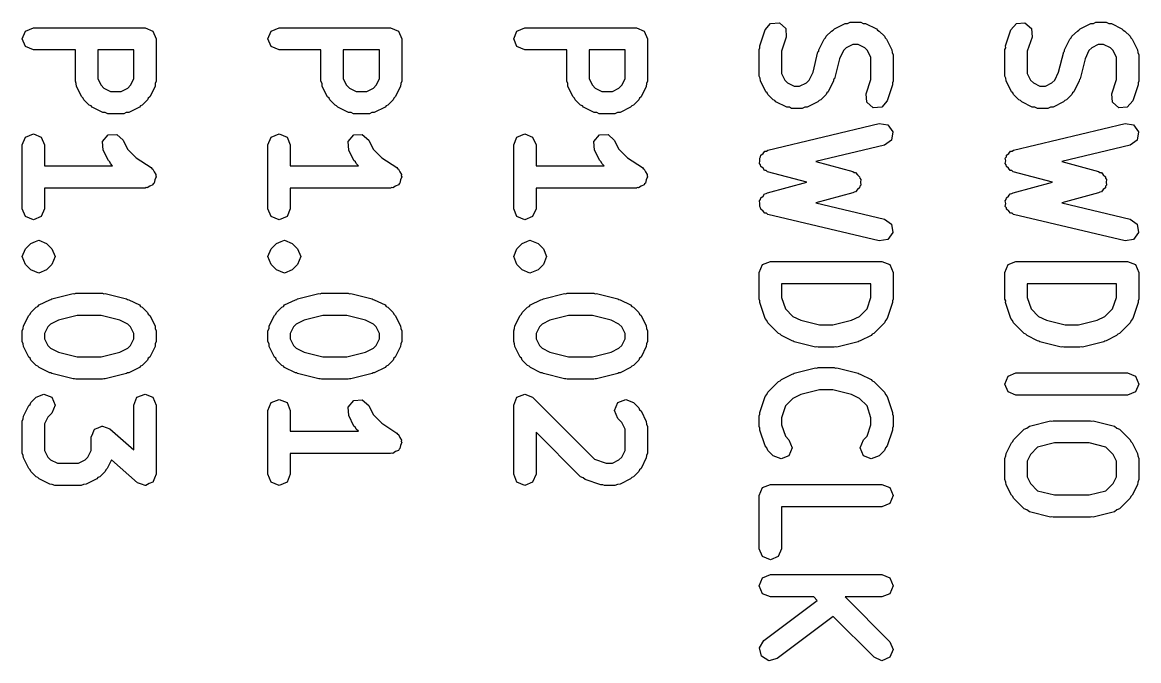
# Model space of a CAD drawing. Extents: x 120 to 170.1, y -126.3 to -91.1.
# Drawn here: x 159.57 to 164.58, y -111.34 to -108.48 of the extents above; entities that cross this region are included whole.
import ezdxf

# ---------------------------------------------------------------- set-up
doc = ezdxf.new("R2010")
doc.units = 0
doc.layers.add('BLACK', color=7, linetype='CONTINUOUS')

msp = doc.modelspace()

# ---------------------------------------------------------------- linework, layer by layer
at = {"layer": 'BLACK', "linetype": 'CONTINUOUS'}
for p, q in [((159.588, -108.519), (159.624, -108.504)), ((159.624, -108.504), (160.124, -108.504)), ((160.124, -108.504), (160.159, -108.519)), ((160.69, -108.519), (160.725, -108.504)), ((160.725, -108.504), (161.225, -108.504)), ((161.225, -108.504), (161.261, -108.519)), ((161.791, -108.519), (161.827, -108.504)), ((161.827, -108.504), (162.327, -108.504)), ((162.327, -108.504), (162.362, -108.519)), ((162.904, -108.514), (162.929, -108.485)), ((162.929, -108.485), (162.968, -108.483)), ((162.968, -108.483), (162.997, -108.508)), ((162.997, -108.508), (162.999, -108.546)), ((163.215, -108.509), (163.263, -108.485)), ((163.263, -108.485), (163.274, -108.485)), ((163.274, -108.485), (163.285, -108.48)), ((163.285, -108.48), (163.333, -108.48)), ((163.333, -108.48), (163.344, -108.485)), ((163.344, -108.485), (163.355, -108.485)), ((163.355, -108.485), (163.403, -108.509)), ((164.006, -108.514), (164.031, -108.485)), ((164.031, -108.485), (164.069, -108.483)), ((164.069, -108.483), (164.098, -108.508)), ((164.098, -108.508), (164.101, -108.546)), ((164.317, -108.509), (164.364, -108.485)), ((164.364, -108.485), (164.376, -108.485)), ((164.376, -108.485), (164.387, -108.48)), ((164.387, -108.48), (164.434, -108.48)), ((164.434, -108.48), (164.445, -108.485)), ((164.445, -108.485), (164.457, -108.485)), ((164.457, -108.485), (164.504, -108.509)), ((159.574, -108.554), (159.588, -108.519)), ((159.588, -108.589), (159.574, -108.554)), ((160.159, -108.519), (160.174, -108.554)), ((160.174, -108.554), (160.174, -108.744)), ((160.675, -108.554), (160.69, -108.519)), ((160.69, -108.589), (160.675, -108.554)), ((161.261, -108.519), (161.275, -108.554)), ((161.275, -108.554), (161.275, -108.744)), ((161.777, -108.554), (161.791, -108.519)), ((161.791, -108.589), (161.777, -108.554)), ((162.362, -108.519), (162.377, -108.554)), ((162.377, -108.554), (162.377, -108.744)), ((162.881, -108.586), (162.904, -108.514)), ((162.999, -108.546), (162.978, -108.61)), ((163.145, -108.603), (163.169, -108.555)), ((163.169, -108.555), (163.175, -108.55)), ((163.175, -108.55), (163.178, -108.542)), ((163.178, -108.542), (163.202, -108.519)), ((163.202, -108.519), (163.21, -108.515)), ((163.21, -108.515), (163.215, -108.509)), ((163.403, -108.509), (163.408, -108.515)), ((163.408, -108.515), (163.416, -108.519)), ((163.416, -108.519), (163.44, -108.542)), ((163.44, -108.542), (163.443, -108.55)), ((163.443, -108.55), (163.449, -108.555)), ((163.449, -108.555), (163.473, -108.603)), ((163.982, -108.586), (164.006, -108.514)), ((164.101, -108.546), (164.079, -108.61)), ((164.247, -108.603), (164.27, -108.555)), ((164.27, -108.555), (164.277, -108.55)), ((164.277, -108.55), (164.28, -108.542)), ((164.28, -108.542), (164.304, -108.519)), ((164.304, -108.519), (164.311, -108.515)), ((164.311, -108.515), (164.317, -108.509)), ((164.504, -108.509), (164.51, -108.515)), ((164.51, -108.515), (164.517, -108.519)), ((164.517, -108.519), (164.541, -108.542)), ((164.541, -108.542), (164.544, -108.55)), ((164.544, -108.55), (164.55, -108.555)), ((164.55, -108.555), (164.574, -108.603)), ((159.624, -108.604), (159.588, -108.589)), ((159.812, -108.604), (159.624, -108.604)), ((159.812, -108.744), (159.812, -108.604)), ((160.074, -108.604), (159.912, -108.604)), ((159.912, -108.604), (159.912, -108.733)), ((160.074, -108.733), (160.074, -108.604)), ((160.725, -108.604), (160.69, -108.589)), ((160.913, -108.604), (160.725, -108.604)), ((160.913, -108.744), (160.913, -108.604)), ((161.175, -108.604), (161.013, -108.604)), ((161.013, -108.604), (161.013, -108.733)), ((161.175, -108.733), (161.175, -108.604)), ((161.827, -108.604), (161.791, -108.589)), ((162.015, -108.604), (161.827, -108.604)), ((162.015, -108.744), (162.015, -108.604)), ((162.277, -108.604), (162.115, -108.604)), ((162.115, -108.604), (162.115, -108.733)), ((162.277, -108.733), (162.277, -108.604)), ((162.878, -108.602), (162.881, -108.594)), ((162.878, -108.721), (162.878, -108.602)), ((162.881, -108.594), (162.881, -108.586)), ((163.145, -108.609), (163.145, -108.603)), ((163.255, -108.607), (163.237, -108.643)), ((163.267, -108.595), (163.255, -108.607)), ((163.297, -108.58), (163.267, -108.595)), ((163.321, -108.58), (163.297, -108.58)), ((163.351, -108.595), (163.321, -108.58)), ((163.363, -108.607), (163.351, -108.595)), ((163.378, -108.637), (163.363, -108.607)), ((163.473, -108.603), (163.474, -108.615)), ((163.979, -108.602), (163.983, -108.594)), ((163.979, -108.721), (163.979, -108.602)), ((163.983, -108.594), (163.982, -108.586)), ((164.246, -108.609), (164.247, -108.603)), ((164.356, -108.607), (164.339, -108.643)), ((164.369, -108.595), (164.356, -108.607)), ((164.398, -108.58), (164.369, -108.595)), ((164.422, -108.58), (164.398, -108.58)), ((164.452, -108.595), (164.422, -108.58)), ((164.465, -108.607), (164.452, -108.595)), ((164.479, -108.637), (164.465, -108.607)), ((164.574, -108.603), (164.575, -108.615)), ((162.978, -108.61), (162.978, -108.709)), ((163.119, -108.703), (163.141, -108.613)), ((163.141, -108.613), (163.145, -108.609)), ((163.237, -108.643), (163.215, -108.733)), ((163.378, -108.736), (163.378, -108.637)), ((163.474, -108.615), (163.478, -108.625)), ((163.478, -108.625), (163.478, -108.744)), ((164.079, -108.61), (164.079, -108.709)), ((164.22, -108.703), (164.243, -108.613)), ((164.243, -108.613), (164.246, -108.609)), ((164.339, -108.643), (164.316, -108.733)), ((164.479, -108.736), (164.479, -108.637)), ((164.575, -108.615), (164.579, -108.625)), ((164.579, -108.625), (164.579, -108.744)), ((163.101, -108.739), (163.119, -108.703)), ((164.203, -108.739), (164.22, -108.703)), ((159.816, -108.755), (159.812, -108.744)), ((159.817, -108.767), (159.816, -108.755)), ((159.912, -108.733), (159.927, -108.762)), ((160.059, -108.762), (160.074, -108.733)), ((160.174, -108.744), (160.169, -108.755)), ((160.169, -108.755), (160.169, -108.767)), ((160.918, -108.755), (160.913, -108.744)), ((160.919, -108.767), (160.918, -108.755)), ((161.013, -108.733), (161.028, -108.762)), ((161.16, -108.762), (161.175, -108.733)), ((161.271, -108.755), (161.27, -108.767)), ((161.275, -108.744), (161.271, -108.755)), ((162.019, -108.755), (162.015, -108.744)), ((162.02, -108.767), (162.019, -108.755)), ((162.115, -108.733), (162.13, -108.762)), ((162.262, -108.762), (162.277, -108.733)), ((162.372, -108.755), (162.371, -108.767)), ((162.377, -108.744), (162.372, -108.755)), ((162.882, -108.731), (162.878, -108.721)), ((162.883, -108.743), (162.882, -108.731)), ((162.907, -108.791), (162.883, -108.743)), ((162.978, -108.709), (162.993, -108.739)), ((162.993, -108.739), (163.005, -108.751)), ((163.005, -108.751), (163.035, -108.766)), ((163.059, -108.766), (163.089, -108.751)), ((163.089, -108.751), (163.101, -108.739)), ((163.211, -108.743), (163.187, -108.791)), ((163.215, -108.733), (163.211, -108.737)), ((163.211, -108.737), (163.211, -108.743)), ((163.357, -108.8), (163.378, -108.736)), ((163.478, -108.744), (163.475, -108.752)), ((163.475, -108.752), (163.475, -108.76)), ((163.984, -108.731), (163.979, -108.721)), ((163.985, -108.743), (163.984, -108.731)), ((164.009, -108.791), (163.985, -108.743)), ((164.079, -108.709), (164.094, -108.739)), ((164.094, -108.739), (164.107, -108.751)), ((164.107, -108.751), (164.136, -108.766)), ((164.161, -108.766), (164.19, -108.751)), ((164.19, -108.751), (164.203, -108.739)), ((164.312, -108.743), (164.288, -108.791)), ((164.313, -108.737), (164.312, -108.743)), ((164.316, -108.733), (164.313, -108.737)), ((164.458, -108.8), (164.479, -108.736)), ((164.579, -108.744), (164.576, -108.752)), ((164.576, -108.752), (164.577, -108.76)), ((159.841, -108.814), (159.817, -108.767)), ((159.927, -108.762), (159.939, -108.775)), ((159.939, -108.775), (159.969, -108.79)), ((159.969, -108.79), (160.017, -108.79)), ((160.017, -108.79), (160.047, -108.775)), ((160.047, -108.775), (160.059, -108.762)), ((160.169, -108.767), (160.145, -108.814)), ((160.942, -108.814), (160.919, -108.767)), ((161.028, -108.762), (161.041, -108.775)), ((161.041, -108.775), (161.07, -108.79)), ((161.07, -108.79), (161.118, -108.79)), ((161.118, -108.79), (161.148, -108.775)), ((161.148, -108.775), (161.16, -108.762)), ((161.27, -108.767), (161.246, -108.814)), ((162.044, -108.814), (162.02, -108.767)), ((162.13, -108.762), (162.142, -108.775)), ((162.142, -108.775), (162.172, -108.79)), ((162.172, -108.79), (162.22, -108.79)), ((162.22, -108.79), (162.249, -108.775)), ((162.249, -108.775), (162.262, -108.762)), ((162.371, -108.767), (162.348, -108.814)), ((162.913, -108.796), (162.907, -108.791)), ((162.916, -108.804), (162.913, -108.796)), ((162.94, -108.827), (162.916, -108.804)), ((163.035, -108.766), (163.059, -108.766)), ((163.178, -108.804), (163.154, -108.827)), ((163.181, -108.796), (163.178, -108.804)), ((163.187, -108.791), (163.181, -108.796)), ((163.36, -108.838), (163.357, -108.8)), ((163.475, -108.76), (163.452, -108.832)), ((164.015, -108.796), (164.009, -108.791)), ((164.018, -108.804), (164.015, -108.796)), ((164.042, -108.827), (164.018, -108.804)), ((164.136, -108.766), (164.161, -108.766)), ((164.279, -108.804), (164.255, -108.827)), ((164.282, -108.796), (164.279, -108.804)), ((164.288, -108.791), (164.282, -108.796)), ((164.461, -108.838), (164.458, -108.8)), ((164.577, -108.76), (164.553, -108.832)), ((159.847, -108.82), (159.841, -108.814)), ((159.85, -108.827), (159.847, -108.82)), ((159.874, -108.851), (159.85, -108.827)), ((159.882, -108.854), (159.874, -108.851)), ((159.887, -108.861), (159.882, -108.854)), ((160.104, -108.854), (160.099, -108.861)), ((160.112, -108.851), (160.104, -108.854)), ((160.135, -108.827), (160.112, -108.851)), ((160.138, -108.82), (160.135, -108.827)), ((160.145, -108.814), (160.138, -108.82)), ((160.949, -108.82), (160.942, -108.814)), ((160.952, -108.827), (160.949, -108.82)), ((160.976, -108.851), (160.952, -108.827)), ((160.983, -108.854), (160.976, -108.851)), ((160.989, -108.861), (160.983, -108.854)), ((161.205, -108.854), (161.2, -108.861)), ((161.213, -108.851), (161.205, -108.854)), ((161.237, -108.827), (161.213, -108.851)), ((161.24, -108.82), (161.237, -108.827)), ((161.246, -108.814), (161.24, -108.82)), ((162.05, -108.82), (162.044, -108.814)), ((162.053, -108.827), (162.05, -108.82)), ((162.077, -108.851), (162.053, -108.827)), ((162.085, -108.854), (162.077, -108.851)), ((162.09, -108.861), (162.085, -108.854)), ((162.307, -108.854), (162.301, -108.861)), ((162.314, -108.851), (162.307, -108.854)), ((162.338, -108.827), (162.314, -108.851)), ((162.341, -108.82), (162.338, -108.827)), ((162.348, -108.814), (162.341, -108.82)), ((162.948, -108.831), (162.94, -108.827)), ((162.953, -108.837), (162.948, -108.831)), ((163.001, -108.861), (162.953, -108.837)), ((163.141, -108.837), (163.093, -108.861)), ((163.146, -108.831), (163.141, -108.837)), ((163.154, -108.827), (163.146, -108.831)), ((163.388, -108.863), (163.36, -108.838)), ((163.452, -108.832), (163.427, -108.861)), ((164.049, -108.831), (164.042, -108.827)), ((164.055, -108.837), (164.049, -108.831)), ((164.102, -108.861), (164.055, -108.837)), ((164.242, -108.837), (164.195, -108.861)), ((164.248, -108.831), (164.242, -108.837)), ((164.255, -108.827), (164.248, -108.831)), ((164.49, -108.863), (164.461, -108.838)), ((164.553, -108.832), (164.528, -108.861)), ((159.935, -108.884), (159.887, -108.861)), ((159.946, -108.885), (159.935, -108.884)), ((159.957, -108.89), (159.946, -108.885)), ((160.029, -108.89), (159.957, -108.89)), ((160.039, -108.885), (160.029, -108.89)), ((160.051, -108.884), (160.039, -108.885)), ((160.099, -108.861), (160.051, -108.884)), ((161.036, -108.884), (160.989, -108.861)), ((161.048, -108.885), (161.036, -108.884)), ((161.059, -108.89), (161.048, -108.885)), ((161.13, -108.89), (161.059, -108.89)), ((161.141, -108.885), (161.13, -108.89)), ((161.152, -108.884), (161.141, -108.885)), ((161.2, -108.861), (161.152, -108.884)), ((162.138, -108.884), (162.09, -108.861)), ((162.149, -108.885), (162.138, -108.884)), ((162.16, -108.89), (162.149, -108.885)), ((162.231, -108.89), (162.16, -108.89)), ((162.242, -108.885), (162.231, -108.89)), ((162.254, -108.884), (162.242, -108.885)), ((162.301, -108.861), (162.254, -108.884)), ((163.013, -108.861), (163.001, -108.861)), ((163.023, -108.866), (163.013, -108.861)), ((163.071, -108.866), (163.023, -108.866)), ((163.082, -108.861), (163.071, -108.866)), ((163.093, -108.861), (163.082, -108.861)), ((163.427, -108.861), (163.388, -108.863)), ((164.114, -108.861), (164.102, -108.861)), ((164.125, -108.866), (164.114, -108.861)), ((164.172, -108.866), (164.125, -108.866)), ((164.183, -108.861), (164.172, -108.866)), ((164.195, -108.861), (164.183, -108.861)), ((164.528, -108.861), (164.49, -108.863)), ((162.916, -109.053), (163.416, -108.934)), ((163.416, -108.934), (163.454, -108.94)), ((163.454, -108.94), (163.477, -108.971)), ((164.018, -109.053), (164.518, -108.934)), ((164.518, -108.934), (164.556, -108.94)), ((164.556, -108.94), (164.578, -108.971)), ((159.574, -109.03), (159.588, -108.995)), ((159.588, -108.995), (159.624, -108.98)), ((159.624, -108.98), (159.659, -108.995)), ((159.659, -108.995), (159.674, -109.03)), ((159.933, -109.014), (159.959, -108.985)), ((159.959, -108.985), (159.997, -108.983)), ((159.997, -108.983), (160.026, -109.008)), ((160.026, -109.008), (160.046, -109.048)), ((160.675, -109.03), (160.69, -108.995)), ((160.69, -108.995), (160.725, -108.98)), ((160.725, -108.98), (160.761, -108.995)), ((160.761, -108.995), (160.775, -109.03)), ((161.035, -109.014), (161.06, -108.985)), ((161.06, -108.985), (161.098, -108.983)), ((161.098, -108.983), (161.127, -109.008)), ((161.127, -109.008), (161.147, -109.048)), ((161.777, -109.03), (161.791, -108.995)), ((161.791, -108.995), (161.827, -108.98)), ((161.827, -108.98), (161.862, -108.995)), ((161.862, -108.995), (161.877, -109.03)), ((162.136, -109.014), (162.161, -108.985)), ((162.161, -108.985), (162.2, -108.983)), ((162.2, -108.983), (162.228, -109.008)), ((162.228, -109.008), (162.249, -109.048)), ((163.477, -108.971), (163.471, -109.009)), ((164.578, -108.971), (164.572, -109.009)), ((159.574, -109.316), (159.574, -109.03)), ((159.674, -109.03), (159.674, -109.123)), ((159.936, -109.053), (159.933, -109.014)), ((159.96, -109.1), (159.936, -109.053)), ((160.046, -109.048), (160.084, -109.087)), ((160.675, -109.316), (160.675, -109.03)), ((160.775, -109.03), (160.775, -109.123)), ((161.038, -109.053), (161.035, -109.014)), ((161.061, -109.1), (161.038, -109.053)), ((161.147, -109.048), (161.186, -109.087)), ((161.777, -109.316), (161.777, -109.03)), ((161.877, -109.03), (161.877, -109.123)), ((162.139, -109.053), (162.136, -109.014)), ((162.163, -109.1), (162.139, -109.053)), ((162.249, -109.048), (162.287, -109.087)), ((162.895, -109.068), (162.903, -109.058)), ((162.903, -109.058), (162.91, -109.057)), ((162.91, -109.057), (162.916, -109.053)), ((163.44, -109.031), (163.132, -109.104)), ((163.471, -109.009), (163.44, -109.031)), ((163.997, -109.068), (164.004, -109.058)), ((164.004, -109.058), (164.012, -109.057)), ((164.012, -109.057), (164.018, -109.053)), ((164.541, -109.031), (164.234, -109.104)), ((164.572, -109.009), (164.541, -109.031)), ((159.966, -109.106), (159.96, -109.1)), ((159.969, -109.113), (159.966, -109.106)), ((160.084, -109.087), (160.152, -109.131)), ((161.068, -109.106), (161.061, -109.1)), ((161.071, -109.113), (161.068, -109.106)), ((161.186, -109.087), (161.253, -109.131)), ((162.169, -109.106), (162.163, -109.1)), ((162.172, -109.113), (162.169, -109.106)), ((162.287, -109.087), (162.354, -109.131)), ((162.879, -109.113), (162.881, -109.101)), ((162.88, -109.089), (162.884, -109.083)), ((162.881, -109.101), (162.88, -109.089)), ((162.884, -109.083), (162.885, -109.075)), ((162.885, -109.075), (162.895, -109.068)), ((163.132, -109.104), (163.298, -109.149)), ((163.981, -109.089), (163.986, -109.083)), ((163.983, -109.101), (163.981, -109.089)), ((163.981, -109.113), (163.983, -109.101)), ((163.986, -109.083), (163.987, -109.075)), ((163.987, -109.075), (163.997, -109.068)), ((164.234, -109.104), (164.399, -109.149)), ((159.674, -109.123), (159.979, -109.123)), ((159.979, -109.123), (159.969, -109.113)), ((160.152, -109.131), (160.154, -109.136)), ((160.154, -109.136), (160.159, -109.138)), ((160.159, -109.138), (160.165, -109.151)), ((160.165, -109.151), (160.173, -109.163)), ((160.775, -109.123), (161.081, -109.123)), ((161.081, -109.123), (161.071, -109.113)), ((161.253, -109.131), (161.256, -109.136)), ((161.256, -109.136), (161.261, -109.138)), ((161.261, -109.138), (161.266, -109.151)), ((161.266, -109.151), (161.274, -109.163)), ((161.877, -109.123), (162.182, -109.123)), ((162.182, -109.123), (162.172, -109.113)), ((162.354, -109.131), (162.357, -109.136)), ((162.357, -109.136), (162.362, -109.138)), ((162.362, -109.138), (162.368, -109.151)), ((162.368, -109.151), (162.376, -109.163)), ((162.884, -109.119), (162.879, -109.113)), ((162.885, -109.127), (162.884, -109.119)), ((162.895, -109.134), (162.885, -109.127)), ((162.902, -109.144), (162.895, -109.134)), ((162.909, -109.145), (162.902, -109.144)), ((162.915, -109.15), (162.909, -109.145)), ((163.091, -109.197), (162.915, -109.15)), ((163.298, -109.149), (163.303, -109.153)), ((163.303, -109.153), (163.31, -109.154)), ((163.31, -109.154), (163.318, -109.164)), ((163.985, -109.119), (163.981, -109.113)), ((163.986, -109.127), (163.985, -109.119)), ((163.996, -109.134), (163.986, -109.127)), ((164.003, -109.144), (163.996, -109.134)), ((164.011, -109.145), (164.003, -109.144)), ((164.017, -109.15), (164.011, -109.145)), ((164.193, -109.197), (164.017, -109.15)), ((164.399, -109.149), (164.405, -109.153)), ((164.405, -109.153), (164.412, -109.154)), ((164.412, -109.154), (164.42, -109.164)), ((160.159, -109.208), (160.146, -109.214)), ((160.161, -109.204), (160.159, -109.208)), ((160.165, -109.201), (160.161, -109.204)), ((160.168, -109.186), (160.165, -109.201)), ((160.174, -109.173), (160.168, -109.186)), ((160.173, -109.163), (160.172, -109.168)), ((160.172, -109.168), (160.174, -109.173)), ((161.261, -109.208), (161.247, -109.214)), ((161.263, -109.204), (161.261, -109.208)), ((161.267, -109.201), (161.263, -109.204)), ((161.27, -109.186), (161.267, -109.201)), ((161.275, -109.173), (161.27, -109.186)), ((161.274, -109.163), (161.273, -109.168)), ((161.273, -109.168), (161.275, -109.173)), ((162.362, -109.208), (162.349, -109.214)), ((162.364, -109.204), (162.362, -109.208)), ((162.368, -109.201), (162.364, -109.204)), ((162.371, -109.186), (162.368, -109.201)), ((162.377, -109.173), (162.371, -109.186)), ((162.376, -109.163), (162.375, -109.168)), ((162.375, -109.168), (162.377, -109.173)), ((162.915, -109.244), (163.091, -109.197)), ((163.318, -109.164), (163.328, -109.172)), ((163.328, -109.172), (163.329, -109.179)), ((163.329, -109.179), (163.333, -109.184)), ((163.333, -109.184), (163.332, -109.197)), ((163.332, -109.197), (163.333, -109.21)), ((164.017, -109.244), (164.193, -109.197)), ((164.42, -109.164), (164.43, -109.172)), ((164.43, -109.172), (164.431, -109.179)), ((164.431, -109.179), (164.435, -109.184)), ((164.435, -109.184), (164.433, -109.197)), ((164.433, -109.197), (164.435, -109.21)), ((160.124, -109.223), (159.674, -109.223)), ((159.674, -109.223), (159.674, -109.316)), ((160.129, -109.221), (160.124, -109.223)), ((160.134, -109.222), (160.129, -109.221)), ((160.146, -109.214), (160.134, -109.222)), ((161.225, -109.223), (160.775, -109.223)), ((160.775, -109.223), (160.775, -109.316)), ((161.23, -109.221), (161.225, -109.223)), ((161.235, -109.222), (161.23, -109.221)), ((161.247, -109.214), (161.235, -109.222)), ((162.327, -109.223), (161.877, -109.223)), ((161.877, -109.223), (161.877, -109.316)), ((162.331, -109.221), (162.327, -109.223)), ((162.336, -109.222), (162.331, -109.221)), ((162.349, -109.214), (162.336, -109.222)), ((162.885, -109.267), (162.895, -109.259)), ((162.895, -109.259), (162.902, -109.249)), ((162.902, -109.249), (162.909, -109.248)), ((162.909, -109.248), (162.915, -109.244)), ((163.298, -109.245), (163.132, -109.289)), ((163.303, -109.241), (163.298, -109.245)), ((163.31, -109.24), (163.303, -109.241)), ((163.318, -109.23), (163.31, -109.24)), ((163.328, -109.222), (163.318, -109.23)), ((163.329, -109.215), (163.328, -109.222)), ((163.333, -109.21), (163.329, -109.215)), ((163.986, -109.267), (163.996, -109.259)), ((163.996, -109.259), (164.003, -109.249)), ((164.003, -109.249), (164.011, -109.248)), ((164.011, -109.248), (164.017, -109.244)), ((164.399, -109.245), (164.234, -109.289)), ((164.405, -109.241), (164.399, -109.245)), ((164.412, -109.24), (164.405, -109.241)), ((164.42, -109.23), (164.412, -109.24)), ((164.43, -109.222), (164.42, -109.23)), ((164.431, -109.215), (164.43, -109.222)), ((164.435, -109.21), (164.431, -109.215)), ((162.879, -109.28), (162.884, -109.274)), ((162.881, -109.293), (162.879, -109.28)), ((162.88, -109.305), (162.881, -109.293)), ((162.884, -109.311), (162.88, -109.305)), ((162.884, -109.274), (162.885, -109.267)), ((163.132, -109.289), (163.44, -109.362)), ((163.981, -109.28), (163.985, -109.274)), ((163.983, -109.293), (163.981, -109.28)), ((163.981, -109.305), (163.983, -109.293)), ((163.986, -109.311), (163.981, -109.305)), ((163.985, -109.274), (163.986, -109.267)), ((164.234, -109.289), (164.541, -109.362)), ((159.588, -109.351), (159.574, -109.316)), ((159.624, -109.366), (159.588, -109.351)), ((159.659, -109.351), (159.624, -109.366)), ((159.674, -109.316), (159.659, -109.351)), ((160.69, -109.351), (160.675, -109.316)), ((160.725, -109.366), (160.69, -109.351)), ((160.761, -109.351), (160.725, -109.366)), ((160.775, -109.316), (160.761, -109.351)), ((161.791, -109.351), (161.777, -109.316)), ((161.827, -109.366), (161.791, -109.351)), ((161.862, -109.351), (161.827, -109.366)), ((161.877, -109.316), (161.862, -109.351)), ((162.885, -109.318), (162.884, -109.311)), ((162.895, -109.326), (162.885, -109.318)), ((162.903, -109.335), (162.895, -109.326)), ((162.91, -109.336), (162.903, -109.335)), ((162.916, -109.341), (162.91, -109.336)), ((163.416, -109.46), (162.916, -109.341)), ((163.987, -109.318), (163.986, -109.311)), ((163.997, -109.326), (163.987, -109.318)), ((164.004, -109.335), (163.997, -109.326)), ((164.012, -109.336), (164.004, -109.335)), ((164.018, -109.341), (164.012, -109.336)), ((164.518, -109.46), (164.018, -109.341)), ((163.44, -109.362), (163.471, -109.385)), ((163.471, -109.385), (163.477, -109.423)), ((164.541, -109.362), (164.572, -109.385)), ((164.572, -109.385), (164.578, -109.423)), ((159.633, -109.462), (159.648, -109.456)), ((159.648, -109.456), (159.648, -109.456)), ((159.648, -109.456), (159.683, -109.471)), ((160.734, -109.462), (160.749, -109.456)), ((160.749, -109.456), (160.749, -109.456)), ((160.749, -109.456), (160.784, -109.471)), ((161.836, -109.462), (161.85, -109.456)), ((161.85, -109.456), (161.85, -109.456)), ((161.85, -109.456), (161.886, -109.471)), ((163.454, -109.454), (163.416, -109.46)), ((163.477, -109.423), (163.454, -109.454)), ((164.556, -109.454), (164.518, -109.46)), ((164.578, -109.423), (164.556, -109.454)), ((159.574, -109.53), (159.588, -109.495)), ((159.588, -109.495), (159.612, -109.471)), ((159.612, -109.471), (159.633, -109.462)), ((159.683, -109.471), (159.683, -109.471)), ((159.683, -109.471), (159.707, -109.495)), ((159.707, -109.495), (159.707, -109.495)), ((159.707, -109.495), (159.721, -109.53)), ((160.675, -109.53), (160.69, -109.495)), ((160.69, -109.495), (160.714, -109.471)), ((160.714, -109.471), (160.734, -109.462)), ((160.784, -109.471), (160.784, -109.471)), ((160.784, -109.471), (160.808, -109.495)), ((160.808, -109.495), (160.808, -109.495)), ((160.808, -109.495), (160.823, -109.53)), ((161.777, -109.53), (161.791, -109.495)), ((161.791, -109.495), (161.815, -109.471)), ((161.815, -109.471), (161.836, -109.462)), ((161.886, -109.471), (161.886, -109.471)), ((161.886, -109.471), (161.91, -109.495)), ((161.91, -109.495), (161.91, -109.495)), ((161.91, -109.495), (161.924, -109.53)), ((159.588, -109.566), (159.574, -109.53)), ((159.721, -109.53), (159.707, -109.566)), ((160.69, -109.566), (160.675, -109.53)), ((160.823, -109.53), (160.808, -109.566)), ((161.791, -109.566), (161.777, -109.53)), ((161.924, -109.53), (161.91, -109.566)), ((162.893, -109.566), (162.928, -109.552)), ((162.928, -109.552), (163.428, -109.552)), ((163.428, -109.552), (163.463, -109.566)), ((163.994, -109.566), (164.029, -109.552)), ((164.029, -109.552), (164.529, -109.552)), ((164.529, -109.552), (164.565, -109.566)), ((159.612, -109.589), (159.588, -109.566)), ((159.588, -109.566), (159.588, -109.566)), ((159.648, -109.604), (159.612, -109.589)), ((159.612, -109.589), (159.612, -109.589)), ((159.683, -109.589), (159.648, -109.604)), ((159.707, -109.566), (159.683, -109.589)), ((160.714, -109.589), (160.69, -109.566)), ((160.69, -109.566), (160.69, -109.566)), ((160.749, -109.604), (160.714, -109.589)), ((160.714, -109.589), (160.714, -109.589)), ((160.784, -109.589), (160.749, -109.604)), ((160.808, -109.566), (160.784, -109.589)), ((161.815, -109.589), (161.791, -109.566)), ((161.791, -109.566), (161.791, -109.566)), ((161.85, -109.604), (161.815, -109.589)), ((161.815, -109.589), (161.815, -109.589)), ((161.886, -109.589), (161.85, -109.604)), ((161.91, -109.566), (161.886, -109.589)), ((162.878, -109.602), (162.893, -109.566)), ((162.878, -109.721), (162.878, -109.602)), ((163.463, -109.566), (163.478, -109.602)), ((163.478, -109.602), (163.478, -109.721)), ((163.979, -109.602), (163.994, -109.566)), ((163.979, -109.721), (163.979, -109.602)), ((164.565, -109.566), (164.579, -109.602)), ((164.579, -109.602), (164.579, -109.721)), ((163.378, -109.652), (162.978, -109.652)), ((162.978, -109.652), (162.978, -109.713)), ((163.378, -109.713), (163.378, -109.652)), ((164.479, -109.652), (164.079, -109.652)), ((164.079, -109.652), (164.079, -109.713)), ((164.479, -109.713), (164.479, -109.652)), ((159.707, -109.72), (159.802, -109.696)), ((159.802, -109.696), (159.808, -109.697)), ((159.808, -109.697), (159.814, -109.694)), ((159.814, -109.694), (159.933, -109.694)), ((159.933, -109.694), (159.939, -109.697)), ((159.939, -109.697), (159.945, -109.696)), ((159.945, -109.696), (160.041, -109.72)), ((160.808, -109.72), (160.904, -109.696)), ((160.904, -109.696), (160.91, -109.697)), ((160.91, -109.697), (160.916, -109.694)), ((160.916, -109.694), (161.035, -109.694)), ((161.035, -109.694), (161.041, -109.697)), ((161.041, -109.697), (161.047, -109.696)), ((161.047, -109.696), (161.142, -109.72)), ((161.91, -109.72), (162.005, -109.696)), ((162.005, -109.696), (162.011, -109.697)), ((162.011, -109.697), (162.017, -109.694)), ((162.017, -109.694), (162.136, -109.694)), ((162.136, -109.694), (162.142, -109.697)), ((162.142, -109.697), (162.148, -109.696)), ((162.148, -109.696), (162.244, -109.72)), ((159.612, -109.781), (159.636, -109.757)), ((159.636, -109.757), (159.644, -109.754)), ((159.644, -109.754), (159.649, -109.747)), ((159.649, -109.747), (159.697, -109.724)), ((159.697, -109.724), (159.702, -109.723)), ((159.702, -109.723), (159.707, -109.72)), ((160.041, -109.72), (160.045, -109.723)), ((160.045, -109.723), (160.051, -109.724)), ((160.051, -109.724), (160.099, -109.747)), ((160.099, -109.747), (160.104, -109.754)), ((160.104, -109.754), (160.112, -109.757)), ((160.112, -109.757), (160.135, -109.781)), ((160.714, -109.781), (160.737, -109.757)), ((160.737, -109.757), (160.745, -109.754)), ((160.745, -109.754), (160.75, -109.747)), ((160.75, -109.747), (160.798, -109.724)), ((160.798, -109.724), (160.804, -109.723)), ((160.804, -109.723), (160.808, -109.72)), ((161.142, -109.72), (161.147, -109.723)), ((161.147, -109.723), (161.152, -109.724)), ((161.152, -109.724), (161.2, -109.747)), ((161.2, -109.747), (161.205, -109.754)), ((161.205, -109.754), (161.213, -109.757)), ((161.213, -109.757), (161.237, -109.781)), ((161.815, -109.781), (161.839, -109.757)), ((161.839, -109.757), (161.846, -109.754)), ((161.846, -109.754), (161.852, -109.747)), ((161.852, -109.747), (161.899, -109.724)), ((161.899, -109.724), (161.905, -109.723)), ((161.905, -109.723), (161.91, -109.72)), ((162.244, -109.72), (162.248, -109.723)), ((162.248, -109.723), (162.254, -109.724)), ((162.254, -109.724), (162.301, -109.747)), ((162.301, -109.747), (162.307, -109.754)), ((162.307, -109.754), (162.314, -109.757)), ((162.314, -109.757), (162.338, -109.781)), ((162.881, -109.728), (162.878, -109.721)), ((162.881, -109.736), (162.881, -109.728)), ((162.904, -109.808), (162.881, -109.736)), ((162.978, -109.713), (162.996, -109.765)), ((163.361, -109.765), (163.378, -109.713)), ((163.475, -109.736), (163.452, -109.808)), ((163.478, -109.721), (163.475, -109.728)), ((163.475, -109.728), (163.475, -109.736)), ((163.983, -109.728), (163.979, -109.721)), ((163.982, -109.736), (163.983, -109.728)), ((164.006, -109.808), (163.982, -109.736)), ((164.079, -109.713), (164.097, -109.765)), ((164.462, -109.765), (164.479, -109.713)), ((164.577, -109.736), (164.553, -109.808)), ((164.579, -109.721), (164.576, -109.728)), ((164.576, -109.728), (164.577, -109.736)), ((159.579, -109.841), (159.603, -109.794)), ((159.603, -109.794), (159.609, -109.788)), ((159.609, -109.788), (159.612, -109.781)), ((159.82, -109.794), (159.736, -109.815)), ((159.927, -109.794), (159.82, -109.794)), ((160.011, -109.815), (159.927, -109.794)), ((160.135, -109.781), (160.138, -109.788)), ((160.138, -109.788), (160.145, -109.794)), ((160.145, -109.794), (160.169, -109.841)), ((160.68, -109.841), (160.704, -109.794)), ((160.704, -109.794), (160.711, -109.788)), ((160.711, -109.788), (160.714, -109.781)), ((160.922, -109.794), (160.838, -109.815)), ((161.029, -109.794), (160.922, -109.794)), ((161.113, -109.815), (161.029, -109.794)), ((161.237, -109.781), (161.24, -109.788)), ((161.24, -109.788), (161.246, -109.794)), ((161.246, -109.794), (161.27, -109.841)), ((161.782, -109.841), (161.806, -109.794)), ((161.806, -109.794), (161.812, -109.788)), ((161.812, -109.788), (161.815, -109.781)), ((162.023, -109.794), (161.939, -109.815)), ((162.13, -109.794), (162.023, -109.794)), ((162.214, -109.815), (162.13, -109.794)), ((162.338, -109.781), (162.341, -109.788)), ((162.341, -109.788), (162.348, -109.794)), ((162.348, -109.794), (162.371, -109.841)), ((162.912, -109.817), (162.904, -109.808)), ((162.996, -109.765), (163.029, -109.799)), ((163.029, -109.799), (163.065, -109.816)), ((163.292, -109.816), (163.327, -109.799)), ((163.327, -109.799), (163.361, -109.765)), ((163.452, -109.808), (163.444, -109.817)), ((164.013, -109.817), (164.006, -109.808)), ((164.097, -109.765), (164.13, -109.799)), ((164.13, -109.799), (164.166, -109.816)), ((164.393, -109.816), (164.428, -109.799)), ((164.428, -109.799), (164.462, -109.765)), ((164.553, -109.808), (164.545, -109.817)), ((159.574, -109.863), (159.578, -109.853)), ((159.578, -109.853), (159.579, -109.841)), ((159.689, -109.845), (159.674, -109.875)), ((159.701, -109.833), (159.689, -109.845)), ((159.736, -109.815), (159.701, -109.833)), ((160.047, -109.833), (160.011, -109.815)), ((160.059, -109.845), (160.047, -109.833)), ((160.074, -109.875), (160.059, -109.845)), ((160.169, -109.841), (160.169, -109.853)), ((160.169, -109.853), (160.174, -109.863)), ((160.675, -109.863), (160.68, -109.853)), ((160.68, -109.853), (160.68, -109.841)), ((160.79, -109.845), (160.775, -109.875)), ((160.802, -109.833), (160.79, -109.845)), ((160.838, -109.815), (160.802, -109.833)), ((161.148, -109.833), (161.113, -109.815)), ((161.16, -109.845), (161.148, -109.833)), ((161.175, -109.875), (161.16, -109.845)), ((161.27, -109.841), (161.271, -109.853)), ((161.271, -109.853), (161.275, -109.863)), ((161.777, -109.863), (161.781, -109.853)), ((161.781, -109.853), (161.782, -109.841)), ((161.892, -109.845), (161.877, -109.875)), ((161.904, -109.833), (161.892, -109.845)), ((161.939, -109.815), (161.904, -109.833)), ((162.249, -109.833), (162.214, -109.815)), ((162.262, -109.845), (162.249, -109.833)), ((162.277, -109.875), (162.262, -109.845)), ((162.371, -109.841), (162.372, -109.853)), ((162.372, -109.853), (162.377, -109.863)), ((162.916, -109.827), (162.912, -109.817)), ((162.964, -109.875), (162.916, -109.827)), ((163.065, -109.816), (163.148, -109.837)), ((163.148, -109.837), (163.208, -109.837)), ((163.208, -109.837), (163.292, -109.816)), ((163.44, -109.827), (163.392, -109.875)), ((163.444, -109.817), (163.44, -109.827)), ((164.018, -109.827), (164.013, -109.817)), ((164.066, -109.875), (164.018, -109.827)), ((164.166, -109.816), (164.25, -109.837)), ((164.25, -109.837), (164.309, -109.837)), ((164.309, -109.837), (164.393, -109.816)), ((164.541, -109.827), (164.493, -109.875)), ((164.545, -109.817), (164.541, -109.827)), ((159.574, -109.911), (159.574, -109.863)), ((159.674, -109.875), (159.674, -109.899)), ((159.674, -109.899), (159.689, -109.929)), ((160.059, -109.929), (160.074, -109.899)), ((160.074, -109.899), (160.074, -109.875)), ((160.174, -109.863), (160.174, -109.911)), ((160.675, -109.911), (160.675, -109.863)), ((160.775, -109.875), (160.775, -109.899)), ((160.775, -109.899), (160.79, -109.929)), ((161.16, -109.929), (161.175, -109.899)), ((161.175, -109.899), (161.175, -109.875)), ((161.275, -109.863), (161.275, -109.911)), ((161.777, -109.911), (161.777, -109.863)), ((161.877, -109.875), (161.877, -109.899)), ((161.877, -109.899), (161.892, -109.929)), ((162.262, -109.929), (162.277, -109.899)), ((162.277, -109.899), (162.277, -109.875)), ((162.377, -109.863), (162.377, -109.911)), ((162.972, -109.878), (162.964, -109.875)), ((162.977, -109.884), (162.972, -109.878)), ((163.025, -109.908), (162.977, -109.884)), ((163.03, -109.909), (163.025, -109.908)), ((163.035, -109.912), (163.03, -109.909)), ((163.326, -109.909), (163.321, -109.912)), ((163.331, -109.908), (163.326, -109.909)), ((163.379, -109.884), (163.331, -109.908)), ((163.384, -109.878), (163.379, -109.884)), ((163.392, -109.875), (163.384, -109.878)), ((164.073, -109.878), (164.066, -109.875)), ((164.079, -109.884), (164.073, -109.878)), ((164.126, -109.908), (164.079, -109.884)), ((164.132, -109.909), (164.126, -109.908)), ((164.136, -109.912), (164.132, -109.909)), ((164.427, -109.909), (164.423, -109.912)), ((164.433, -109.908), (164.427, -109.909)), ((164.48, -109.884), (164.433, -109.908)), ((164.486, -109.878), (164.48, -109.884)), ((164.493, -109.875), (164.486, -109.878)), ((159.578, -109.922), (159.574, -109.911)), ((159.579, -109.933), (159.578, -109.922)), ((159.603, -109.981), (159.579, -109.933)), ((159.689, -109.929), (159.701, -109.941)), ((159.701, -109.941), (159.736, -109.959)), ((159.736, -109.959), (159.82, -109.98)), ((159.927, -109.98), (160.011, -109.959)), ((160.011, -109.959), (160.047, -109.941)), ((160.047, -109.941), (160.059, -109.929)), ((160.169, -109.933), (160.145, -109.981)), ((160.174, -109.911), (160.169, -109.922)), ((160.169, -109.922), (160.169, -109.933)), ((160.68, -109.922), (160.675, -109.911)), ((160.68, -109.933), (160.68, -109.922)), ((160.704, -109.981), (160.68, -109.933)), ((160.79, -109.929), (160.802, -109.941)), ((160.802, -109.941), (160.838, -109.959)), ((160.838, -109.959), (160.922, -109.98)), ((161.029, -109.98), (161.113, -109.959)), ((161.113, -109.959), (161.148, -109.941)), ((161.148, -109.941), (161.16, -109.929)), ((161.27, -109.933), (161.246, -109.981)), ((161.271, -109.922), (161.27, -109.933)), ((161.275, -109.911), (161.271, -109.922)), ((161.781, -109.922), (161.777, -109.911)), ((161.782, -109.933), (161.781, -109.922)), ((161.806, -109.981), (161.782, -109.933)), ((161.892, -109.929), (161.904, -109.941)), ((161.904, -109.941), (161.939, -109.959)), ((161.939, -109.959), (162.023, -109.98)), ((162.13, -109.98), (162.214, -109.959)), ((162.214, -109.959), (162.249, -109.941)), ((162.249, -109.941), (162.262, -109.929)), ((162.371, -109.933), (162.348, -109.981)), ((162.372, -109.922), (162.371, -109.933)), ((162.377, -109.911), (162.372, -109.922)), ((163.13, -109.936), (163.035, -109.912)), ((163.136, -109.935), (163.13, -109.936)), ((163.142, -109.937), (163.136, -109.935)), ((163.214, -109.937), (163.142, -109.937)), ((163.22, -109.935), (163.214, -109.937)), ((163.226, -109.936), (163.22, -109.935)), ((163.321, -109.912), (163.226, -109.936)), ((164.232, -109.936), (164.136, -109.912)), ((164.238, -109.935), (164.232, -109.936)), ((164.244, -109.937), (164.238, -109.935)), ((164.315, -109.937), (164.244, -109.937)), ((164.321, -109.935), (164.315, -109.937)), ((164.327, -109.936), (164.321, -109.935)), ((164.423, -109.912), (164.327, -109.936)), ((159.609, -109.986), (159.603, -109.981)), ((159.612, -109.994), (159.609, -109.986)), ((159.636, -110.018), (159.612, -109.994)), ((159.82, -109.98), (159.927, -109.98)), ((160.135, -109.994), (160.112, -110.018)), ((160.138, -109.986), (160.135, -109.994)), ((160.145, -109.981), (160.138, -109.986)), ((160.711, -109.986), (160.704, -109.981)), ((160.714, -109.994), (160.711, -109.986)), ((160.737, -110.018), (160.714, -109.994)), ((160.922, -109.98), (161.029, -109.98)), ((161.237, -109.994), (161.213, -110.018)), ((161.24, -109.986), (161.237, -109.994)), ((161.246, -109.981), (161.24, -109.986)), ((161.812, -109.986), (161.806, -109.981)), ((161.815, -109.994), (161.812, -109.986)), ((161.839, -110.018), (161.815, -109.994)), ((162.023, -109.98), (162.13, -109.98)), ((162.338, -109.994), (162.314, -110.018)), ((162.341, -109.986), (162.338, -109.994)), ((162.348, -109.981), (162.341, -109.986)), ((159.644, -110.021), (159.636, -110.018)), ((159.649, -110.027), (159.644, -110.021)), ((159.697, -110.051), (159.649, -110.027)), ((159.702, -110.051), (159.697, -110.051)), ((159.707, -110.055), (159.702, -110.051)), ((159.802, -110.079), (159.707, -110.055)), ((160.041, -110.055), (159.945, -110.079)), ((160.045, -110.051), (160.041, -110.055)), ((160.051, -110.051), (160.045, -110.051)), ((160.099, -110.027), (160.051, -110.051)), ((160.104, -110.021), (160.099, -110.027)), ((160.112, -110.018), (160.104, -110.021)), ((160.745, -110.021), (160.737, -110.018)), ((160.75, -110.027), (160.745, -110.021)), ((160.798, -110.051), (160.75, -110.027)), ((160.804, -110.051), (160.798, -110.051)), ((160.808, -110.055), (160.804, -110.051)), ((160.904, -110.079), (160.808, -110.055)), ((161.142, -110.055), (161.047, -110.079)), ((161.147, -110.051), (161.142, -110.055)), ((161.152, -110.051), (161.147, -110.051)), ((161.2, -110.027), (161.152, -110.051)), ((161.205, -110.021), (161.2, -110.027)), ((161.213, -110.018), (161.205, -110.021)), ((161.846, -110.021), (161.839, -110.018)), ((161.852, -110.027), (161.846, -110.021)), ((161.899, -110.051), (161.852, -110.027)), ((161.905, -110.051), (161.899, -110.051)), ((161.91, -110.055), (161.905, -110.051)), ((162.005, -110.079), (161.91, -110.055)), ((162.244, -110.055), (162.148, -110.079)), ((162.248, -110.051), (162.244, -110.055)), ((162.254, -110.051), (162.248, -110.051)), ((162.301, -110.027), (162.254, -110.051)), ((162.307, -110.021), (162.301, -110.027)), ((162.314, -110.018), (162.307, -110.021)), ((162.977, -110.081), (163.025, -110.057)), ((163.025, -110.057), (163.03, -110.056)), ((163.03, -110.056), (163.035, -110.053)), ((163.035, -110.053), (163.13, -110.029)), ((163.13, -110.029), (163.136, -110.03)), ((163.136, -110.03), (163.142, -110.028)), ((163.142, -110.028), (163.214, -110.028)), ((163.214, -110.028), (163.22, -110.03)), ((163.22, -110.03), (163.226, -110.029)), ((163.226, -110.029), (163.321, -110.053)), ((163.321, -110.053), (163.326, -110.056)), ((163.326, -110.056), (163.331, -110.057)), ((163.331, -110.057), (163.379, -110.081)), ((163.994, -110.066), (164.029, -110.052)), ((164.029, -110.052), (164.529, -110.052)), ((164.529, -110.052), (164.565, -110.066)), ((159.808, -110.078), (159.802, -110.079)), ((159.814, -110.08), (159.808, -110.078)), ((159.933, -110.08), (159.814, -110.08)), ((159.939, -110.078), (159.933, -110.08)), ((159.945, -110.079), (159.939, -110.078)), ((160.91, -110.078), (160.904, -110.079)), ((160.916, -110.08), (160.91, -110.078)), ((161.035, -110.08), (160.916, -110.08)), ((161.041, -110.078), (161.035, -110.08)), ((161.047, -110.079), (161.041, -110.078)), ((162.011, -110.078), (162.005, -110.079)), ((162.017, -110.08), (162.011, -110.078)), ((162.136, -110.08), (162.017, -110.08)), ((162.142, -110.078), (162.136, -110.08)), ((162.148, -110.079), (162.142, -110.078)), ((162.916, -110.138), (162.964, -110.09)), ((162.964, -110.09), (162.972, -110.087)), ((162.972, -110.087), (162.977, -110.081)), ((163.379, -110.081), (163.384, -110.087)), ((163.384, -110.087), (163.392, -110.09)), ((163.392, -110.09), (163.44, -110.138)), ((163.979, -110.102), (163.994, -110.066)), ((163.994, -110.137), (163.979, -110.102)), ((164.565, -110.066), (164.579, -110.102)), ((164.579, -110.102), (164.565, -110.137)), ((159.636, -110.161), (159.671, -110.147)), ((159.671, -110.147), (159.707, -110.161)), ((160.088, -110.161), (160.124, -110.147)), ((160.124, -110.147), (160.159, -110.161)), ((161.791, -110.161), (161.827, -110.147)), ((161.827, -110.147), (161.862, -110.161)), ((162.881, -110.229), (162.904, -110.157)), ((162.904, -110.157), (162.912, -110.148)), ((162.912, -110.148), (162.916, -110.138)), ((163.065, -110.149), (163.029, -110.166)), ((163.148, -110.128), (163.065, -110.149)), ((163.208, -110.128), (163.148, -110.128)), ((163.292, -110.149), (163.208, -110.128)), ((163.327, -110.166), (163.292, -110.149)), ((163.44, -110.138), (163.444, -110.148)), ((163.444, -110.148), (163.452, -110.157)), ((163.452, -110.157), (163.475, -110.229)), ((164.029, -110.152), (163.994, -110.137)), ((164.529, -110.152), (164.029, -110.152)), ((164.565, -110.137), (164.529, -110.152)), ((159.579, -110.246), (159.603, -110.198)), ((159.603, -110.198), (159.609, -110.193)), ((159.609, -110.193), (159.612, -110.185)), ((159.612, -110.185), (159.636, -110.161)), ((159.707, -110.161), (159.721, -110.197)), ((159.721, -110.197), (159.707, -110.232)), ((160.074, -110.197), (160.088, -110.161)), ((160.074, -110.396), (160.074, -110.197)), ((160.159, -110.161), (160.174, -110.197)), ((160.174, -110.197), (160.174, -110.506)), ((160.675, -110.221), (160.69, -110.185)), ((160.69, -110.185), (160.725, -110.171)), ((160.725, -110.171), (160.761, -110.185)), ((160.761, -110.185), (160.775, -110.221)), ((161.035, -110.205), (161.06, -110.176)), ((161.038, -110.243), (161.035, -110.205)), ((161.06, -110.176), (161.098, -110.173)), ((161.098, -110.173), (161.127, -110.198)), ((161.127, -110.198), (161.147, -110.239)), ((161.777, -110.197), (161.791, -110.161)), ((161.777, -110.506), (161.777, -110.197)), ((161.862, -110.161), (162.139, -110.439)), ((162.229, -110.221), (162.244, -110.185)), ((162.244, -110.185), (162.279, -110.171)), ((162.279, -110.171), (162.314, -110.185)), ((162.314, -110.185), (162.338, -110.209)), ((162.338, -110.209), (162.341, -110.217)), ((162.996, -110.2), (162.978, -110.253)), ((163.029, -110.166), (162.996, -110.2)), ((163.361, -110.2), (163.327, -110.166)), ((163.378, -110.253), (163.361, -110.2)), ((159.574, -110.268), (159.578, -110.258)), ((159.578, -110.258), (159.579, -110.246)), ((159.689, -110.25), (159.674, -110.28)), ((159.707, -110.232), (159.689, -110.25)), ((160.675, -110.506), (160.675, -110.221)), ((160.775, -110.221), (160.775, -110.313)), ((161.061, -110.291), (161.038, -110.243)), ((161.147, -110.239), (161.186, -110.277)), ((162.244, -110.256), (162.229, -110.221)), ((162.262, -110.274), (162.244, -110.256)), ((162.341, -110.217), (162.348, -110.222)), ((162.348, -110.222), (162.371, -110.27)), ((162.878, -110.244), (162.881, -110.237)), ((162.878, -110.292), (162.878, -110.244)), ((162.881, -110.237), (162.881, -110.229)), ((162.978, -110.253), (162.978, -110.284)), ((163.378, -110.284), (163.378, -110.253)), ((163.475, -110.229), (163.475, -110.237)), ((163.475, -110.237), (163.478, -110.244)), ((163.478, -110.244), (163.478, -110.292)), ((159.574, -110.411), (159.574, -110.268)), ((159.674, -110.28), (159.674, -110.399)), ((159.89, -110.323), (159.896, -110.307)), ((159.896, -110.307), (159.897, -110.306)), ((159.897, -110.306), (159.898, -110.304)), ((159.898, -110.304), (159.914, -110.298)), ((159.914, -110.298), (159.93, -110.29)), ((159.93, -110.29), (159.932, -110.29)), ((159.932, -110.29), (159.933, -110.29)), ((159.933, -110.29), (159.95, -110.296)), ((159.95, -110.296), (159.966, -110.302)), ((159.966, -110.302), (160.074, -110.396)), ((161.068, -110.296), (161.061, -110.291)), ((161.071, -110.304), (161.068, -110.296)), ((161.081, -110.313), (161.071, -110.304)), ((161.186, -110.277), (161.253, -110.322)), ((162.277, -110.304), (162.262, -110.274)), ((162.277, -110.399), (162.277, -110.304)), ((162.371, -110.27), (162.372, -110.281)), ((162.372, -110.281), (162.377, -110.292)), ((162.377, -110.292), (162.377, -110.411)), ((162.881, -110.3), (162.878, -110.292)), ((162.881, -110.308), (162.881, -110.3)), ((162.904, -110.379), (162.881, -110.308)), ((162.978, -110.284), (162.996, -110.336)), ((163.361, -110.336), (163.378, -110.284)), ((163.475, -110.308), (163.452, -110.379)), ((163.478, -110.292), (163.475, -110.3)), ((163.475, -110.3), (163.475, -110.308)), ((164.018, -110.352), (164.066, -110.304)), ((164.066, -110.304), (164.078, -110.299)), ((164.078, -110.299), (164.089, -110.291)), ((164.089, -110.291), (164.184, -110.267)), ((164.184, -110.267), (164.19, -110.268)), ((164.19, -110.268), (164.196, -110.266)), ((164.196, -110.266), (164.363, -110.266)), ((164.363, -110.266), (164.369, -110.268)), ((164.369, -110.268), (164.375, -110.267)), ((164.375, -110.267), (164.47, -110.291)), ((164.47, -110.291), (164.481, -110.299)), ((164.481, -110.299), (164.493, -110.304)), ((164.493, -110.304), (164.541, -110.352)), ((159.883, -110.34), (159.89, -110.323)), ((159.883, -110.399), (159.883, -110.34)), ((160.775, -110.313), (161.081, -110.313)), ((161.253, -110.322), (161.256, -110.326)), ((161.256, -110.326), (161.261, -110.328)), ((161.261, -110.328), (161.266, -110.342)), ((161.266, -110.342), (161.274, -110.354)), ((161.274, -110.354), (161.273, -110.359)), ((161.273, -110.359), (161.275, -110.363)), ((162.077, -110.518), (161.877, -110.318)), ((161.877, -110.318), (161.877, -110.506)), ((162.996, -110.336), (163.011, -110.352)), ((163.011, -110.352), (163.026, -110.387)), ((163.33, -110.387), (163.345, -110.352)), ((163.345, -110.352), (163.361, -110.336)), ((164.009, -110.365), (164.015, -110.36)), ((164.015, -110.36), (164.018, -110.352)), ((164.541, -110.352), (164.544, -110.36)), ((164.544, -110.36), (164.55, -110.365)), ((159.674, -110.399), (159.689, -110.429)), ((159.868, -110.429), (159.883, -110.399)), ((161.247, -110.404), (161.235, -110.413)), ((161.261, -110.399), (161.247, -110.404)), ((161.263, -110.394), (161.261, -110.399)), ((161.267, -110.391), (161.263, -110.394)), ((161.27, -110.377), (161.267, -110.391)), ((161.275, -110.363), (161.27, -110.377)), ((162.262, -110.429), (162.277, -110.399)), ((162.912, -110.388), (162.904, -110.379)), ((162.916, -110.399), (162.912, -110.388)), ((162.94, -110.423), (162.916, -110.399)), ((163.026, -110.387), (163.011, -110.423)), ((163.345, -110.423), (163.33, -110.387)), ((163.44, -110.399), (163.416, -110.423)), ((163.444, -110.388), (163.44, -110.399)), ((163.452, -110.379), (163.444, -110.388)), ((163.985, -110.413), (164.009, -110.365)), ((164.126, -110.385), (164.094, -110.417)), ((164.202, -110.366), (164.126, -110.385)), ((164.357, -110.366), (164.202, -110.366)), ((164.432, -110.385), (164.357, -110.366)), ((164.465, -110.417), (164.432, -110.385)), ((164.55, -110.365), (164.574, -110.413)), ((159.578, -110.422), (159.574, -110.411)), ((159.579, -110.433), (159.578, -110.422)), ((159.603, -110.481), (159.579, -110.433)), ((159.689, -110.429), (159.701, -110.441)), ((159.701, -110.441), (159.731, -110.456)), ((159.731, -110.456), (159.826, -110.456)), ((159.826, -110.456), (159.856, -110.441)), ((159.856, -110.441), (159.868, -110.429)), ((159.974, -110.442), (159.954, -110.481)), ((160.091, -110.544), (159.974, -110.442)), ((161.225, -110.413), (160.775, -110.413)), ((160.775, -110.413), (160.775, -110.506)), ((161.23, -110.412), (161.225, -110.413)), ((161.235, -110.413), (161.23, -110.412)), ((162.139, -110.439), (162.192, -110.456)), ((162.192, -110.456), (162.22, -110.456)), ((162.22, -110.456), (162.249, -110.441)), ((162.249, -110.441), (162.262, -110.429)), ((162.371, -110.433), (162.348, -110.481)), ((162.372, -110.422), (162.371, -110.433)), ((162.377, -110.411), (162.372, -110.422)), ((162.976, -110.437), (162.94, -110.423)), ((163.011, -110.423), (162.976, -110.437)), ((163.38, -110.437), (163.345, -110.423)), ((163.416, -110.423), (163.38, -110.437)), ((163.979, -110.435), (163.984, -110.424)), ((163.979, -110.53), (163.979, -110.435)), ((163.984, -110.424), (163.985, -110.413)), ((164.094, -110.417), (164.079, -110.447)), ((164.079, -110.447), (164.079, -110.518)), ((164.479, -110.447), (164.465, -110.417)), ((164.479, -110.518), (164.479, -110.447)), ((164.574, -110.413), (164.575, -110.424)), ((164.575, -110.424), (164.579, -110.435)), ((164.579, -110.435), (164.579, -110.53)), ((159.609, -110.486), (159.603, -110.481)), ((159.612, -110.494), (159.609, -110.486)), ((159.636, -110.518), (159.612, -110.494)), ((159.945, -110.494), (159.921, -110.518)), ((159.948, -110.486), (159.945, -110.494)), ((159.954, -110.481), (159.948, -110.486)), ((160.174, -110.506), (160.167, -110.523)), ((160.69, -110.542), (160.675, -110.506)), ((160.775, -110.506), (160.761, -110.542)), ((161.791, -110.542), (161.777, -110.506)), ((161.877, -110.506), (161.862, -110.542)), ((162.338, -110.494), (162.314, -110.518)), ((162.341, -110.486), (162.338, -110.494)), ((162.348, -110.481), (162.341, -110.486)), ((159.644, -110.521), (159.636, -110.518)), ((159.649, -110.527), (159.644, -110.521)), ((159.697, -110.551), (159.649, -110.527)), ((159.708, -110.552), (159.697, -110.551)), ((159.719, -110.556), (159.708, -110.552)), ((159.838, -110.556), (159.719, -110.556)), ((159.849, -110.552), (159.838, -110.556)), ((159.86, -110.551), (159.849, -110.552)), ((159.908, -110.527), (159.86, -110.551)), ((159.913, -110.521), (159.908, -110.527)), ((159.921, -110.518), (159.913, -110.521)), ((160.108, -110.55), (160.091, -110.544)), ((160.124, -110.556), (160.108, -110.55)), ((160.125, -110.556), (160.124, -110.556)), ((160.127, -110.556), (160.125, -110.556)), ((160.143, -110.548), (160.127, -110.556)), ((160.159, -110.542), (160.143, -110.548)), ((160.16, -110.54), (160.159, -110.542)), ((160.161, -110.539), (160.16, -110.54)), ((160.167, -110.523), (160.161, -110.539)), ((160.725, -110.556), (160.69, -110.542)), ((160.761, -110.542), (160.725, -110.556)), ((161.827, -110.556), (161.791, -110.542)), ((161.862, -110.542), (161.827, -110.556)), ((162.088, -110.522), (162.077, -110.518)), ((162.097, -110.53), (162.088, -110.522)), ((162.168, -110.554), (162.097, -110.53)), ((162.176, -110.553), (162.168, -110.554)), ((162.184, -110.556), (162.176, -110.553)), ((162.231, -110.556), (162.184, -110.556)), ((162.242, -110.552), (162.231, -110.556)), ((162.254, -110.551), (162.242, -110.552)), ((162.301, -110.527), (162.254, -110.551)), ((162.307, -110.521), (162.301, -110.527)), ((162.314, -110.518), (162.307, -110.521)), ((162.893, -110.566), (162.928, -110.552)), ((162.928, -110.552), (163.428, -110.552)), ((163.428, -110.552), (163.463, -110.566)), ((163.984, -110.541), (163.979, -110.53)), ((163.985, -110.553), (163.984, -110.541)), ((164.009, -110.6), (163.985, -110.553)), ((164.079, -110.518), (164.094, -110.548)), ((164.094, -110.548), (164.126, -110.58)), ((164.432, -110.58), (164.465, -110.548)), ((164.465, -110.548), (164.479, -110.518)), ((164.574, -110.553), (164.55, -110.6)), ((164.575, -110.541), (164.574, -110.553)), ((164.579, -110.53), (164.575, -110.541)), ((162.878, -110.602), (162.893, -110.566)), ((162.878, -110.84), (162.878, -110.602)), ((163.463, -110.566), (163.478, -110.602)), ((163.478, -110.602), (163.463, -110.637)), ((164.015, -110.606), (164.009, -110.6)), ((164.018, -110.613), (164.015, -110.606)), ((164.126, -110.58), (164.202, -110.599)), ((164.202, -110.599), (164.357, -110.599)), ((164.357, -110.599), (164.432, -110.58)), ((164.544, -110.606), (164.541, -110.613)), ((164.55, -110.6), (164.544, -110.606)), ((163.428, -110.652), (162.978, -110.652)), ((162.978, -110.652), (162.978, -110.84)), ((163.463, -110.637), (163.428, -110.652)), ((164.066, -110.661), (164.018, -110.613)), ((164.541, -110.613), (164.493, -110.661)), ((164.078, -110.666), (164.066, -110.661)), ((164.089, -110.674), (164.078, -110.666)), ((164.184, -110.698), (164.089, -110.674)), ((164.19, -110.697), (164.184, -110.698)), ((164.196, -110.699), (164.19, -110.697)), ((164.363, -110.699), (164.196, -110.699)), ((164.369, -110.697), (164.363, -110.699)), ((164.375, -110.698), (164.369, -110.697)), ((164.47, -110.674), (164.375, -110.698)), ((164.481, -110.666), (164.47, -110.674)), ((164.493, -110.661), (164.481, -110.666)), ((162.893, -110.875), (162.878, -110.84)), ((162.978, -110.84), (162.963, -110.875)), ((162.928, -110.89), (162.893, -110.875)), ((162.963, -110.875), (162.928, -110.89)), ((162.893, -110.971), (162.928, -110.956)), ((162.928, -110.956), (163.428, -110.956)), ((163.428, -110.956), (163.463, -110.971)), ((162.878, -111.006), (162.893, -110.971)), ((162.893, -111.042), (162.878, -111.006)), ((163.463, -110.971), (163.478, -111.006)), ((163.478, -111.006), (163.463, -111.042)), ((162.928, -111.056), (162.893, -111.042)), ((163.122, -111.056), (162.928, -111.056)), ((163.138, -111.072), (163.122, -111.056)), ((163.428, -111.056), (163.263, -111.056)), ((163.263, -111.056), (163.463, -111.257)), ((163.463, -111.042), (163.428, -111.056)), ((162.898, -111.252), (163.138, -111.072)), ((163.209, -111.144), (162.958, -111.332)), ((163.393, -111.327), (163.209, -111.144)), ((162.879, -111.285), (162.898, -111.252)), ((163.463, -111.257), (163.478, -111.292)), ((162.888, -111.322), (162.879, -111.285)), ((163.478, -111.292), (163.463, -111.327)), ((162.921, -111.342), (162.888, -111.322)), ((162.958, -111.332), (162.921, -111.342)), ((163.428, -111.342), (163.393, -111.327)), ((163.463, -111.327), (163.428, -111.342))]:
    msp.add_line(p, q, dxfattribs=at)

doc.saveas('drawing.dxf')
